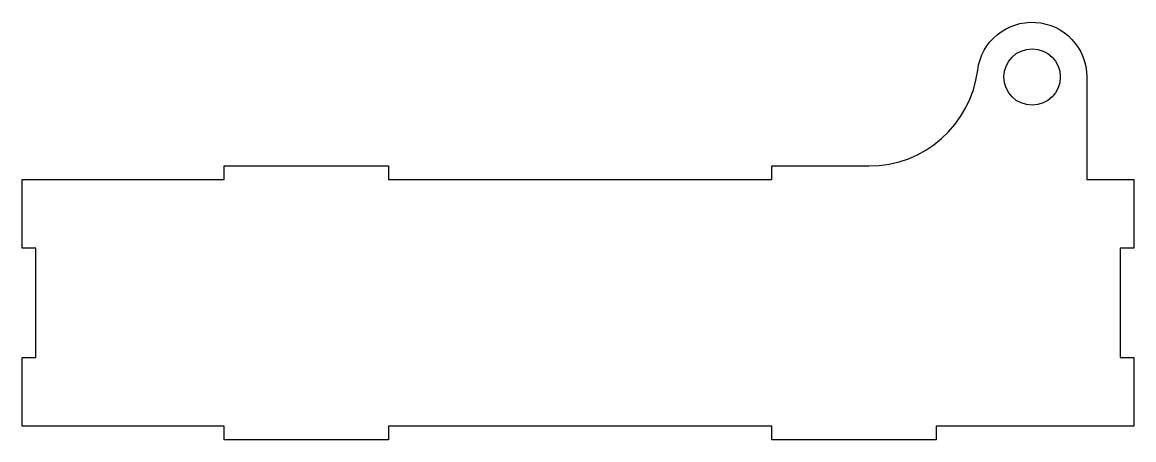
# Model space of a CAD drawing. Header units: millimetres. Extents: x -5 to 198, y -62 to 14.
import ezdxf

# ---------------------------------------------------------------- set-up
doc = ezdxf.new("R2010")
doc.units = ezdxf.units.MM
doc.layers.get('0').update_dxf_attribs({"linetype": 'CONTINUOUS'})

msp = doc.modelspace()

# ---------------------------------------------------------------- linework, layer by layer
msp.add_lwpolyline([(131.85, -12.49), (149.63, -12.49, 0.377964), (169.47, 5.01, -0.939221), (189.39, 3.76), (189.39, -14.99), (197.96, -14.99), (197.96, -27.49), (195.46, -27.49), (195.46, -47.49), (197.96, -47.49), (197.96, -59.99), (161.85, -59.99), (161.85, -62.49), (131.85, -62.49), (131.85, -59.99), (61.85, -59.99), (61.85, -62.49), (31.85, -62.49), (31.85, -59.99), (-5, -59.99), (-5, -47.49), (-2.5, -47.49), (-2.5, -27.49), (-5, -27.49), (-5, -14.99), (31.85, -14.99), (31.85, -12.49), (61.85, -12.49), (61.85, -14.99), (131.85, -14.99)], format="xyb", close=True)
msp.add_circle((179.39, 3.76), 5.15)

doc.saveas('drawing.dxf')
